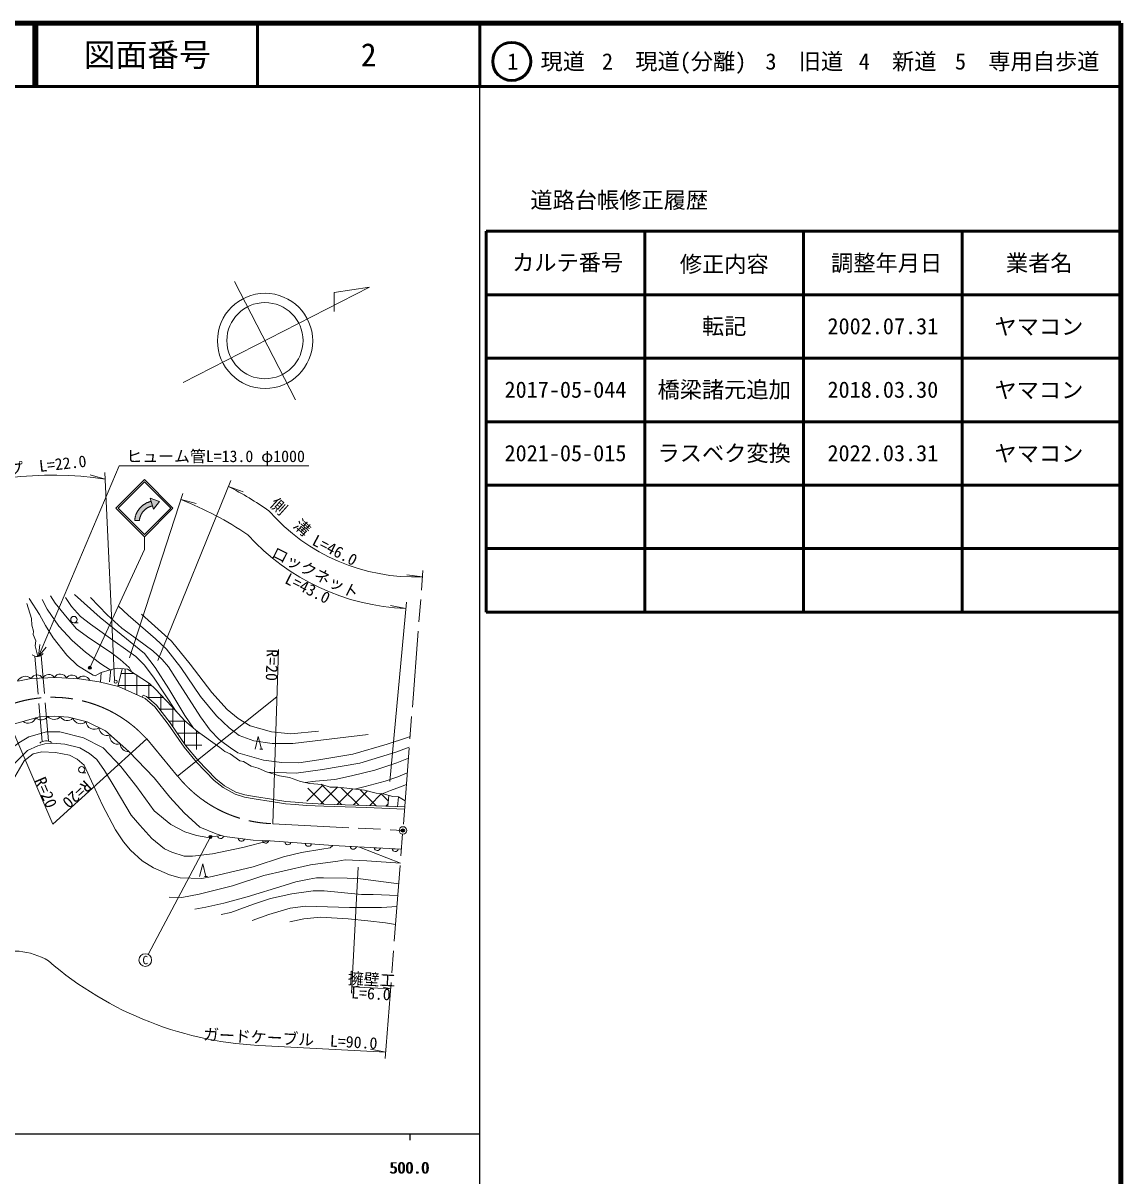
# Model space of a CAD drawing. Units: millimetres, scale not verified. Extents: x 40000 to 680000, y 20000 to 380000.
# Drawn here: x 507055 to 680000, y 198357 to 380000 of the extents above; entities that cross this region are included whole.
import ezdxf
from ezdxf.enums import TextEntityAlignment as Align

# ---------------------------------------------------------------- set-up
doc = ezdxf.new("R2010")
doc.units = ezdxf.units.MM
doc.header["$LTSCALE"] = 1000
doc.header["$PDMODE"] = 32
doc.header["$PDSIZE"] = 500
doc.linetypes.add('CHAIN', pattern=[18.5, 12, -1.5, 3.5, -1.5])
doc.linetypes.add('DASHED', pattern=[7.5, 6, -1.5])
for name, color, linetype, lineweight in [('M-BGD', 7, 'Continuous', 13), ('M-BMK', 2, 'CHAIN', 13), ('M-BMK-SRVR', 3, 'Continuous', 13), ('M-STR-HTXT', 7, 'Continuous', 13), ('M-STR-STRC', 7, 'Continuous', 13), ('M-TTL', 2, 'Continuous', 140), ('M-TTL-BAND', 7, 'Continuous', 25), ('M-TTL-FRAM', 2, 'Continuous', 50), ('M-TTL-LINE', 7, 'Continuous', 50)]:
    doc.layers.add(name, color=color, linetype=linetype, lineweight=lineweight)
doc.layers.add('M-OTRS', color=6, linetype='Continuous')
doc.layers.add('M-TTL-TXT', color=7, linetype='Continuous')
doc.styles.add('ＭＳ ゴシック', font='')
doc.styles.get('ＭＳ ゴシック').set_extended_font_data('MS Gothic')

msp = doc.modelspace()

# ---------------------------------------------------------------- hatches: boundary and pattern name
at = {"layer": 'M-STR-HTXT'}
for points in [[(517794, 278556, -0.41421), (517694, 278217, -0.41421), (517355, 278317, -1)], [(536344, 251699, -0.41421), (536512, 252010, -0.41421), (536823, 251842, -1)]]:
    msp.add_hatch(color=256, dxfattribs=at).paths.add_polyline_path(points)
at = {"layer": 'M-STR-STRC'}
for points in [[(527462, 303929), (527418, 303920), (527374, 303910), (527330, 303899), (527287, 303888), (527243, 303876), (527200, 303863), (527157, 303849), (527114, 303835), (527072, 303819), (527029, 303804), (526987, 303787), (526946, 303770), (526904, 303751), (526863, 303733), (526823, 303713), (526782, 303693), (526742, 303672), (526703, 303650), (526664, 303628), (526625, 303605), (526586, 303581), (526548, 303557), (526511, 303532), (526474, 303506), (526437, 303480), (526401, 303453), (526365, 303425), (526330, 303397), (526295, 303368), (526261, 303339), (526227, 303309), (526194, 303278), (526161, 303247), (526129, 303215), (526098, 303183), (526067, 303150), (526036, 303117), (526007, 303083), (525977, 303049), (525949, 303014), (525921, 302978), (525894, 302942), (525867, 302906), (525841, 302869), (525815, 302832), (525790, 302794), (525766, 302756), (525743, 302718), (525720, 302679), (525698, 302639), (525677, 302600), (525656, 302560), (525636, 302519), (525616, 302478), (525598, 302437), (525580, 302396), (525563, 302354), (525546, 302312), (525531, 302270), (525516, 302227), (525502, 302184), (525488, 302141), (525475, 302098), (525464, 302054), (525452, 302011), (525442, 301967), (525432, 301923), (525423, 301878), (525415, 301834), (525408, 301790), (525402, 301745), (525396, 301700), (525391, 301655), (525387, 301610), (525386, 301606), (524643, 301607), (524646, 301646), (524651, 301704), (524657, 301762), (524663, 301819), (524671, 301877), (524680, 301934), (524690, 301991), (524701, 302048), (524713, 302105), (524726, 302162), (524740, 302218), (524755, 302274), (524771, 302330), (524788, 302386), (524806, 302441), (524824, 302496), (524844, 302551), (524865, 302605), (524886, 302659), (524909, 302712), (524932, 302765), (524957, 302818), (524982, 302870), (525008, 302922), (525036, 302973), (525064, 303024), (525093, 303075), (525122, 303124), (525153, 303174), (525185, 303222), (525217, 303271), (525250, 303318), (525284, 303365), (525319, 303412), (525355, 303458), (525391, 303503), (525428, 303547), (525466, 303591), (525505, 303635), (525545, 303677), (525585, 303719), (525626, 303760), (525667, 303801), (525710, 303840), (525753, 303879), (525797, 303917), (525841, 303955), (525886, 303991), (525932, 304027), (525978, 304062), (526025, 304097), (526072, 304130), (526120, 304163), (526169, 304194), (526218, 304225), (526268, 304255), (526318, 304284), (526369, 304313), (526420, 304340), (526472, 304367), (526524, 304392), (526577, 304417), (526629, 304440), (526683, 304463), (526737, 304485), (526791, 304506), (526845, 304526), (526900, 304545), (526955, 304563), (527011, 304580), (527067, 304596), (527123, 304612), (527179, 304626), (527236, 304639), (527070, 305158), (528540, 304594), (527628, 303410)], [(527236, 304639), (527179, 304626), (527123, 304612), (527067, 304596), (527011, 304580), (526955, 304563), (526900, 304545), (526845, 304526), (526791, 304506), (526737, 304485), (526683, 304463), (526629, 304440), (526577, 304417), (526524, 304392), (526472, 304367), (526420, 304340), (526369, 304313), (526318, 304284), (526268, 304255), (526218, 304225), (526169, 304194), (526120, 304163), (526072, 304130), (526025, 304097), (525978, 304062), (525932, 304027), (525886, 303991), (525841, 303955), (525797, 303917), (525753, 303879), (525710, 303840), (525667, 303801), (525626, 303760), (525585, 303719), (525545, 303677), (525505, 303635), (525466, 303591), (525428, 303547), (525391, 303503), (525355, 303458), (525319, 303412), (525284, 303365), (525250, 303318), (525217, 303271), (525185, 303222), (525153, 303174), (525122, 303124), (525093, 303075), (525064, 303024), (525036, 302973), (525008, 302922), (524982, 302870), (524957, 302818), (524932, 302765), (524909, 302712), (524886, 302659), (524865, 302605), (524844, 302551), (524824, 302496), (524806, 302441), (524788, 302386), (524771, 302330), (524755, 302274), (524740, 302218), (524726, 302162), (524713, 302105), (524701, 302048), (524690, 301991), (524680, 301934), (524671, 301877), (524663, 301819), (524657, 301762), (524651, 301704), (524646, 301646), (524643, 301607), (525386, 301606), (525391, 301655), (525396, 301700), (525402, 301745), (525408, 301790), (525415, 301834), (525423, 301878), (525432, 301923), (525442, 301967), (525452, 302011), (525464, 302054), (525475, 302098), (525488, 302141), (525502, 302184), (525516, 302227), (525531, 302270), (525546, 302312), (525563, 302354), (525580, 302396), (525598, 302437), (525616, 302478), (525636, 302519), (525656, 302560), (525677, 302600), (525698, 302639), (525720, 302679), (525743, 302718), (525766, 302756), (525790, 302794), (525815, 302832), (525841, 302869), (525867, 302906), (525894, 302942), (525921, 302978), (525949, 303014), (525977, 303049), (526007, 303083), (526036, 303117), (526067, 303150), (526098, 303183), (526129, 303215), (526161, 303247), (526194, 303278), (526227, 303309), (526261, 303339), (526295, 303368), (526330, 303397), (526365, 303425), (526401, 303453), (526437, 303480), (526474, 303506), (526511, 303532), (526548, 303557), (526586, 303581), (526625, 303605), (526664, 303628), (526703, 303650), (526742, 303672), (526782, 303693), (526823, 303713), (526863, 303733), (526904, 303751), (526946, 303770), (526987, 303787), (527029, 303804), (527072, 303819), (527114, 303835), (527157, 303849), (527200, 303863), (527243, 303876), (527287, 303888), (527330, 303899), (527374, 303910), (527418, 303920), (527462, 303929)]]:
    msp.add_hatch(color=256, dxfattribs=at).paths.add_polyline_path(points)

# ---------------------------------------------------------------- linework, layer by layer
at = {"layer": 'M-BGD'}
for p, q in [((515055, 285514), (515722, 285514)), ((520666, 276202), (520905, 278125)), ((521969, 275492), (522677, 278276)), ((523125, 275001), (523125, 278234)), ((519247, 276151), (519337, 277698)), ((524570, 277500), (522480, 277500)), ((525000, 274157), (525000, 277221)), ((527303, 275625), (522003, 275625)), ((526875, 273537), (526875, 276005)), ((529125, 273750), (526625, 273750)), ((528750, 271644), (528750, 274150)), ((530877, 271875), (528571, 271875)), ((530625, 269157), (530625, 272148)), ((532627, 270000), (530020, 270000)), ((532500, 266459), (532500, 270120)), ((534904, 268125), (531342, 268125)), ((534375, 265549), (534375, 268529)), ((536250, 267085), (536250, 267147)), ((535231, 266250), (532645, 266250)), ((544342, 265588), (544842, 265588)), ((516298, 261862), (516965, 261862)), ((551746, 257413), (554319, 259986)), ((557192, 256865), (553999, 260058)), ((554457, 256948), (551926, 259479)), ((553954, 256969), (556574, 259590)), ((556521, 256885), (558977, 259340)), ((559927, 256781), (557178, 259530)), ((559095, 256807), (561305, 259017)), ((562681, 256679), (560143, 259217)), ((561662, 256723), (563531, 258591)), ((564605, 257407), (563413, 258598)), ((564533, 256601), (564685, 258304)), ((566027, 256537), (566192, 258075)), ((564206, 256615), (564566, 256975)), ((541930, 251433), (540947, 251562)), ((545757, 251170), (544767, 251204)), ((549259, 250910), (548271, 250986)), ((552506, 250660), (551519, 250736)), ((559562, 250205), (558572, 250257)), ((560039, 250179), (566487, 247612)), ((563350, 250004), (562361, 250056)), ((566164, 249855), (565175, 249907)), ((535620, 245529), (536120, 245529))]:
    msp.add_line(p, q, dxfattribs=at)
at = {"layer": 'M-BGD', "linetype": 'DASHED'}
for p, q in [((508892, 280248), (510089, 266797)), ((509885, 280371), (511087, 266864))]:
    msp.add_line(p, q, dxfattribs=at)
at = {"layer": 'M-BGD'}
for points in [[(508016, 289341), (509645, 286797), (510573, 285069), (511811, 283150), (513963, 280405), (515653, 278787), (518124, 277247), (518395, 277133)], [(510065, 289177), (510845, 287643), (512682, 284964), (514811, 282708), (516912, 280872), (519293, 279050), (520798, 278100)], [(511388, 289761), (512093, 288613), (513997, 286276), (515481, 284539), (517594, 283038), (520846, 280885), (522375, 279734), (523755, 278471), (524204, 277738)], [(513730, 289488), (514696, 288085), (516100, 286524), (517700, 285317), (521582, 282514), (524816, 280173), (526196, 278857), (527727, 276785), (531188, 271538)], [(515174, 289989), (519224, 286362), (522511, 283681), (526199, 280675), (527882, 278454), (530031, 275086), (532544, 270921), (533916, 268915)], [(517704, 289486), (520308, 286750), (522616, 284665), (525105, 282868), (527502, 281107), (528949, 279709), (529969, 278550), (531318, 276440), (535018, 270696), (536550, 268614), (537953, 267121), (538802, 266510), (539736, 265797), (540901, 265035), (544950, 263840), (547815, 263476), (550510, 263426), (553636, 263899), (559028, 264825), (564398, 266412), (567443, 267358), (568028, 267594)], [(507646, 288565), (508393, 286195), (508426, 285149), (508703, 284199), (508650, 283686), (509056, 282679), (508981, 281899), (509398, 280194)], [(522091, 288103), (523589, 286701), (527927, 282991), (529652, 281373), (531907, 278459), (535007, 273918), (537502, 270828), (539544, 268950), (541092, 267766), (543417, 266919), (546289, 266505), (549561, 266492), (561420, 267910)], [(525693, 286846), (530443, 282602), (533388, 278975), (536773, 274509), (539209, 271856), (540965, 270429), (542822, 269250), (546209, 268326), (549261, 268032), (553615, 268416)], [(518395, 277133), (519337, 277698), (520798, 278100), (521861, 278352), (523493, 278199), (526967, 275945), (527921, 275035), (530487, 272297), (532554, 270062), (534549, 268382), (538032, 265854), (538855, 265213), (539669, 264888), (541193, 263751), (541803, 263665), (543014, 262902), (544089, 262621), (545420, 262012), (547468, 261399), (549031, 261124), (550755, 260494), (552238, 260163), (554143, 260049), (555410, 259597), (556621, 259589), (560832, 259144), (562696, 258645), (563785, 258575), (565279, 258125), (566192, 258075), (567248, 257482)], [(506233, 276333), (508317, 276721), (512284, 276886), (515912, 276655), (519069, 276194), (522111, 275458), (526287, 273578), (527820, 272274), (529925, 269550), (532439, 265932), (534368, 263575), (537176, 260663), (538600, 259537), (540455, 258512), (541915, 258058), (543471, 257776), (546120, 257352), (548410, 257002), (549899, 256889), (551691, 256714), (554427, 256598), (561150, 256394), (567145, 256140)], [(525836, 273781), (525980, 274100), (526475, 273877), (528075, 272517), (530208, 269757), (532719, 266143), (534630, 263808), (537411, 260923), (538795, 259830), (540593, 258836), (541999, 258399), (543530, 258121), (546174, 257698), (548449, 257350), (549929, 257238), (551715, 257064), (554440, 256948), (561162, 256744), (567172, 256489)], [(505345, 269487), (509633, 270675), (511977, 270803), (514221, 270657), (517165, 269893), (520036, 268481), (523700, 265235), (527708, 261064), (530179, 258057), (532416, 255554), (534906, 253334), (537453, 252248), (538792, 251844), (543279, 251256), (545992, 251162), (555875, 250400), (566658, 249828)], [(488230, 253279), (489496, 253592), (493268, 254952), (496798, 256899), (499313, 259240), (503227, 263533), (505301, 265733), (506389, 266607), (507948, 267539), (510758, 268305), (512864, 268347), (516575, 267378), (519650, 265791), (522479, 262870), (524979, 259648), (527691, 255905), (530319, 253717), (532552, 252569), (534383, 251987), (536137, 251703), (538217, 252018)], [(543592, 265588), (544092, 267588), (544592, 265588)], [(505673, 263300), (507748, 265378), (509377, 266128), (510466, 266444), (511678, 266537), (513650, 266363), (515991, 265784), (517495, 264924), (518675, 263963), (519878, 262247), (521575, 259460), (524106, 255218), (525468, 253602), (527343, 251520), (529333, 249870), (530470, 249359), (532413, 248730), (533745, 248720), (536879, 249107), (541665, 250128), (545712, 251171)], [(545545, 261975), (550102, 261802), (554230, 262399), (560090, 263393), (565780, 265128), (567898, 265908)], [(504649, 259334), (507244, 263737), (508641, 264866), (509992, 265185), (512174, 265077), (514390, 264662), (515582, 264020), (516684, 263064), (519579, 256767), (521602, 252887), (522873, 250984), (523986, 249691), (525798, 247986), (527614, 246891), (530107, 245797), (531801, 245321), (535224, 245208), (536846, 245520), (543311, 247058), (548077, 248630), (550934, 249300), (554142, 249852), (555436, 250062), (555875, 250400)], [(551496, 260328), (553139, 260535), (556174, 260829), (558783, 261383), (562494, 262305), (565960, 263438), (567763, 264168)], [(559259, 259310), (560941, 259699), (564086, 260549), (566078, 261230), (567588, 261891)], [(563638, 258584), (564939, 259089), (566528, 259648), (567445, 260031)], [(530090, 242289), (532092, 242202), (534803, 242735), (540060, 244087), (544982, 245684), (548186, 246437), (552360, 247353), (556618, 247961), (557805, 248154), (561198, 248020), (566487, 247612)], [(534870, 245529), (535370, 247529), (535870, 245529)], [(534100, 240408), (535851, 240683), (538704, 241339), (542351, 242311), (548202, 244122), (550004, 244696), (552128, 245135), (553255, 245318), (554389, 245330), (558107, 245251), (560228, 245189), (566237, 244367)], [(538242, 239529), (539778, 239839), (543381, 241187), (546050, 242090), (549389, 242796), (552755, 243289), (554485, 243300), (560348, 242696), (562185, 242688), (566098, 242562)], [(543158, 238622), (545754, 239534), (549112, 240563), (551563, 240883), (558459, 240646), (563523, 240631), (565964, 240824)], [(549057, 238381), (551310, 238885), (553905, 239130), (558294, 238892), (561382, 238574), (564143, 238261), (565743, 237963)]]:
    msp.add_lwpolyline(points, dxfattribs=at)
for centre, radius in [((515055, 286014), 500), ((521645, 276221), 250), ((516298, 262362), 500)]:
    msp.add_circle(centre, radius, dxfattribs=at)
for centre, radius, start, end in [((509263, 281322), 1137, 227.85262, 325.86378), ((507400, 275739), 1344, 46.96507, 154.32601), ((509260, 276248), 1056, 31.39685, 153.3634), ((511097, 276310), 1055, 32.30592, 152.45432), ((512910, 276367), 1051, 23.43197, 151.17063), ((514757, 276240), 1038, 24.40306, 148.31611), ((516563, 276041), 1065, 20.53731, 143.89619), ((509889, 271494), 1289, 229.50135, 324.53883), ((511933, 271580), 1297, 220.01716, 319.70941), ((514026, 271371), 1271, 209.67078, 315.11506), ((507849, 270976), 1289, 231.97809, 339.00446), ((516134, 270881), 1274, 198.64691, 312.24769), ((518254, 269983), 1265, 182.00705, 307.46125), ((520285, 269013), 1262, 181.57227, 291.93017), ((521968, 267609), 1235, 169.0714, 287.85401), ((510686, 265365), 1551, 56.88381, 130.87585), ((523622, 266509), 1277, 183.39659, 273.52882), ((538162, 252033), 512, 191.21346, 343.33125), ((541451, 251594), 505, 183.70281, 341.361), ((545266, 251285), 505, 189.1775, 346.83569), ((548772, 251046), 505, 186.76512, 344.42331), ((552020, 250795), 505, 186.76512, 344.42331), ((559072, 250329), 505, 188.13503, 345.79323), ((562861, 250128), 505, 188.13503, 345.79323), ((565675, 249978), 505, 188.13503, 345.79323)]:
    msp.add_arc(centre, radius, start, end, dxfattribs=at)
at = {"layer": 'M-BMK'}
for p, q in [((564118, 216881), (570045, 293768)), ((526529, 267214), (531409, 261359)), ((546383, 253854), (566886, 252785))]:
    msp.add_line(p, q, dxfattribs=at)
for centre, start, end in [((511724, 253768), 42.24525, 113.19947), ((547034, 273843), 218.62482, 268.13498)]:
    msp.add_arc(centre, 20000, start, end, dxfattribs=at)
at = {"layer": 'M-BMK-SRVR'}
for p, q in [((532254, 323350), (561651, 338409)), ((540372, 339307), (549946, 320616)), ((561651, 338409), (556047, 337568)), ((556047, 337568), (556071, 334567))]:
    msp.add_line(p, q, dxfattribs=at)
for centre, radius in [((545179, 329924), 7500), ((545159, 329961), 6000), ((566886, 252785), 600)]:
    msp.add_circle(centre, radius, dxfattribs=at)
at = {"layer": 'M-OTRS'}
msp.add_point((566886, 252785), dxfattribs=at)
msp.add_point((566886, 252785), dxfattribs=at)
at = {"layer": 'M-STR-HTXT'}
for p, q in [((509497, 280210), (522175, 310229)), ((519980, 308145), (517625, 308837)), ((521449, 276514), (519933, 309163)), ((522175, 310229), (552090, 310229)), ((528287, 279587), (539793, 307926)), ((539416, 306995), (541723, 306156)), ((523834, 279983), (532246, 305872)), ((531937, 304919), (534319, 304326)), ((517575, 278437), (526163, 297061)), ((569968, 292764), (567529, 293048)), ((564815, 260521), (567434, 288762)), ((567342, 287765), (564931, 288227)), ((509497, 280210), (509700, 282078)), ((509497, 280210), (510695, 281658)), ((546383, 253854), (547277, 281309)), ((531409, 261359), (547034, 273843)), ((503845, 272151), (511724, 253768)), ((526529, 267214), (511724, 253768)), ((536584, 251771), (526775, 233256)), ((559830, 247004), (558796, 227174)), ((558848, 228172), (560071, 228279)), ((558848, 228172), (564964, 227852)), ((564964, 227852), (563759, 228086)), ((545244, 218872), (564195, 217878)), ((564195, 217878), (561785, 218347))]:
    msp.add_line(p, q, dxfattribs=at)
for centre in [(517575, 278437), (536584, 251771)]:
    msp.add_circle(centre, 250, dxfattribs=at)
for centre, radius, start, end in [((511724, 253768), 55000, 81.36643, 113.19947), ((511724, 253768), 60000, 55.40098, 62.51398), ((511724, 253768), 55000, 56.01468, 68.43798), ((568715, 323161), 30423, 221.11254, 272.36063), ((568715, 323161), 35423, 222.18646, 267.77855), ((505428, 222844), 10954, 59.05569, 110.42213), ((547034, 273843), 55000, 229.15155, 268.13498)]:
    msp.add_arc(centre, radius, start, end, dxfattribs=at)
at = {"layer": 'M-STR-STRC'}
for p, q in [((521663, 303561), (526163, 308061)), ((522017, 303561), (526163, 307707)), ((530663, 303561), (526163, 308061)), ((530310, 303561), (526163, 307707)), ((521663, 303561), (526163, 299060)), ((522017, 303561), (526163, 299414)), ((526163, 299061), (530663, 303561)), ((526163, 299414), (530310, 303561)), ((527628, 303410), (527070, 305158)), ((527070, 305158), (528540, 304594)), ((528540, 304594), (527628, 303410)), ((524643, 301607), (525386, 301606)), ((526163, 299060), (526163, 297061))]:
    msp.add_line(p, q, dxfattribs=at)
for points in [[(527236, 304639), (527462, 303929), (527462, 303929), (527418, 303920), (527374, 303910), (527330, 303899), (527287, 303888), (527243, 303876), (527200, 303863), (527157, 303849), (527114, 303835), (527072, 303819), (527029, 303804), (526987, 303787), (526946, 303770), (526904, 303751), (526863, 303733), (526823, 303713), (526782, 303693), (526742, 303672), (526703, 303650), (526664, 303628), (526625, 303605), (526586, 303581), (526548, 303557), (526511, 303532), (526474, 303506), (526437, 303480), (526401, 303453), (526365, 303425), (526330, 303397), (526295, 303368), (526261, 303339), (526227, 303309), (526194, 303278), (526161, 303247), (526129, 303215), (526098, 303183), (526067, 303150), (526036, 303117), (526007, 303083), (525977, 303049), (525949, 303014), (525921, 302978), (525894, 302942), (525867, 302906), (525841, 302869), (525815, 302832), (525790, 302794), (525766, 302756), (525743, 302718), (525720, 302679), (525698, 302639), (525677, 302600), (525656, 302560), (525636, 302519), (525616, 302478), (525598, 302437), (525580, 302396), (525563, 302354), (525546, 302312), (525531, 302270), (525516, 302227), (525502, 302184), (525488, 302141), (525475, 302098), (525464, 302054), (525452, 302011), (525442, 301967), (525432, 301923), (525423, 301878), (525415, 301834), (525408, 301790), (525402, 301745), (525396, 301700), (525391, 301655), (525387, 301610), (525386, 301606), (525386, 301606), (524643, 301607), (524643, 301607), (524646, 301646), (524651, 301704), (524657, 301762), (524663, 301819), (524671, 301877), (524680, 301934), (524690, 301991), (524701, 302048), (524713, 302105), (524726, 302162), (524740, 302218), (524755, 302274), (524771, 302330), (524788, 302386), (524806, 302441), (524824, 302496), (524844, 302551), (524865, 302605), (524886, 302659), (524909, 302712), (524932, 302765), (524957, 302818), (524982, 302870), (525008, 302922), (525036, 302973), (525064, 303024), (525093, 303075), (525122, 303124), (525153, 303174), (525185, 303222), (525217, 303271), (525250, 303318), (525284, 303365), (525319, 303412), (525355, 303458), (525391, 303503), (525428, 303547), (525466, 303591), (525505, 303635), (525545, 303677), (525585, 303719), (525626, 303760), (525667, 303801), (525710, 303840), (525753, 303879), (525797, 303917), (525841, 303955), (525886, 303991), (525932, 304027), (525978, 304062), (526025, 304097), (526072, 304130), (526120, 304163), (526169, 304194), (526218, 304225), (526268, 304255), (526318, 304284), (526369, 304313), (526420, 304340), (526472, 304367), (526524, 304392), (526577, 304417), (526629, 304440), (526683, 304463), (526737, 304485), (526791, 304506), (526845, 304526), (526900, 304545), (526955, 304563), (527011, 304580), (527067, 304596), (527123, 304612), (527179, 304626)], [(527070, 305158), (528540, 304594), (527628, 303410)], [(527070, 305158), (528540, 304594), (527628, 303410)], [(527236, 304639), (527070, 305158), (528540, 304594), (527628, 303410), (527462, 303929)]]:
    msp.add_lwpolyline(points, close=True, dxfattribs=at)
msp.add_circle((526307, 232373), 1000, dxfattribs=at)
at = {"layer": 'M-TTL'}
for p, q in [((680000, 380000), (40000, 380000)), ((680000, 20000), (680000, 380000))]:
    msp.add_line(p, q, dxfattribs=at)
at = {"layer": 'M-TTL-BAND'}
for p, q in [((579000, 20000), (579000, 370000)), ((40000, 205000), (579000, 205000)), ((568000, 205000), (568000, 204000))]:
    msp.add_line(p, q, dxfattribs=at)
at = {"layer": 'M-TTL-FRAM'}
for p, q in [((580000, 347197), (580000, 287197)), ((580000, 347197), (680000, 347197)), ((580000, 287197), (680000, 287197))]:
    msp.add_line(p, q, dxfattribs=at)
at = {"layer": 'M-TTL-LINE'}
for p, q in [((508747, 380000), (508747, 370000)), ((509247, 380000), (509247, 370000)), ((543997, 380000), (543997, 370000)), ((579000, 380000), (579000, 370000)), ((40000, 370000), (680000, 370000)), ((605000, 347197), (605000, 287197)), ((630000, 347197), (630000, 287197)), ((655000, 347197), (655000, 287197)), ((580000, 337197), (680000, 337197)), ((580000, 327197), (680000, 327197)), ((580000, 317197), (680000, 317197)), ((580000, 307197), (680000, 307197)), ((580000, 297197), (680000, 297197))]:
    msp.add_line(p, q, dxfattribs=at)
msp.add_circle((584031, 373958), 3000, dxfattribs=at)

# ---------------------------------------------------------------- texts
at = {"layer": 'M-STR-HTXT', "style": 'ＭＳ ゴシック'}
msp.add_text('ヒューム管L=13.0 φ1000', height=1833, dxfattribs=at).set_placement((523340, 310279), align=Align.BOTTOM_LEFT)
for s, rotation, p in [('ガードパイプ\u3000L=22.0', 6.361, (504768, 308170)), ('側\u3000溝', 318.036, (548202, 301101)), ('     L=46.0', 332.617, (552746, 297084)), ('ロックネット', 333.142, (552482, 292076)), ('擁壁工', 356.998, (561898, 227857)), ('ガードケーブル\u3000L=90.0', 356.998, (549075, 218516))]:
    msp.add_text(s, height=1833, rotation=rotation, dxfattribs=at).set_placement(p, align=Align.BOTTOM_CENTER)
for s, rotation, p in [('L=43.0', 333.142, (552311, 291765)), ('L=6.0', 356.998, (561906, 228012))]:
    msp.add_text(s, height=1833, rotation=rotation, dxfattribs=at).set_placement(p, align=Align.TOP_CENTER)
for rotation, p in [(268.135, (547277, 281309)), (222.245, (518008, 259475))]:
    msp.add_text('R=20', height=1833, rotation=rotation, dxfattribs=at).set_placement(p, align=Align.TOP_LEFT)
msp.add_text('R=20', height=1833, rotation=293.199, dxfattribs=at).set_placement((508342, 260499), align=Align.BOTTOM_LEFT)
at = {"layer": 'M-STR-STRC', "style": 'ＭＳ ゴシック'}
msp.add_text('C', height=1320, dxfattribs=at).set_placement((526307, 232373), align=Align.MIDDLE_CENTER)
at = {"layer": 'M-TTL-BAND', "style": 'ＭＳ ゴシック'}
for p in [(567844, 198195), (568000, 198195)]:
    msp.add_text('500.0', height=1833, dxfattribs=at).set_placement(p, align=Align.BOTTOM_CENTER)
at = {"layer": 'M-TTL-TXT', "style": 'ＭＳ ゴシック'}
for s, height, p in [('図面番号', 3666, (526622, 375000)), ('2', 3666, (561497, 375000)), ('1\u3000現道', 2566, (589448, 373958)), ('2\u3000現道(分離)', 2566, (609619, 373958)), ('3\u3000旧道', 2566, (630121, 373958)), ('4\u3000新道', 2566, (644824, 373958)), ('5\u3000専用自歩道', 2566, (665228, 373958)), ('道路台帳修正履歴', 2566, (600968, 352113)), ('カルテ番号', 2566, (592839, 342277)), ('修正内容', 2566, (617509, 342023)), ('調整年月日', 2566, (643089, 342197)), ('業者名', 2566, (667134, 342197)), ('転記', 2566, (617500, 332245)), ('2002.07.31', 2566, (642500, 332245)), ('ヤマコン', 2566, (667077, 332189)), ('2017-05-044', 2566, (592500, 322245)), ('橋梁諸元追加', 2566, (617500, 322245)), ('2018.03.30', 2566, (642500, 322245)), ('ヤマコン', 2566, (667077, 322189)), ('2021-05-015', 2566, (592500, 312245)), ('ラスベク変換', 2566, (617500, 312245)), ('2022.03.31', 2566, (642500, 312245)), ('ヤマコン', 2566, (667077, 312189))]:
    msp.add_text(s, height=height, dxfattribs=at).set_placement(p, align=Align.MIDDLE_CENTER)

doc.saveas('drawing.dxf')
